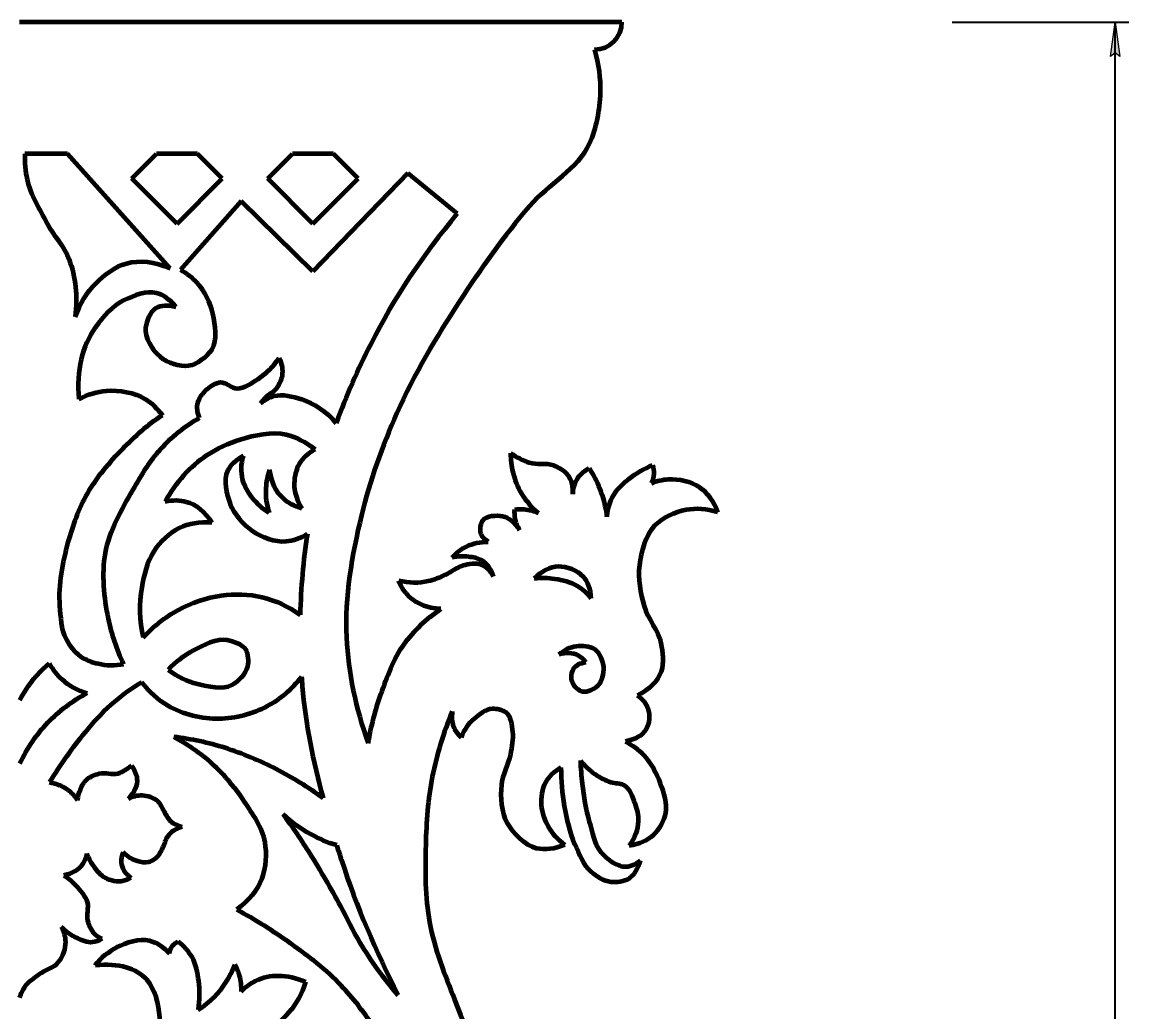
# Model space of a CAD drawing. Header units: millimetres. Extents: x -133 to 552, y -80 to 418.
# Drawn here: x 390.1 to 551.7, y 273.1 to 417.6 of the extents above; entities that cross this region are included whole.
import ezdxf

# ---------------------------------------------------------------- set-up
doc = ezdxf.new("R2010")
doc.units = ezdxf.units.MM
doc.linetypes.add('K5LT32769', pattern=[0])
doc.linetypes.add('K5LT_THIN', pattern=[0])
doc.styles.add('KDIMTEXTSTYLE', font='GOST_AU.SHX', dxfattribs={"width": 0.96, "oblique": 15, "height": 5})
doc.dimstyles.new('KDIMSTYLE (1.00)', dxfattribs={"dimtxt": 5, "dimasz": 1, "dimexe": 2, "dimexo": 0, "dimgap": 1, "dimtad": 1, "dimtxsty": 'KDIMTEXTSTYLE', "dimsah": 1, "dimcen": 0, "dimdle": 1, "dimadec": 0, "dimazin": 0, "dimtfac": 0.667, "dimtmove": 0, "dimatfit": 3, "dimfxl": 1, "dimtvp": 1, "dimtolj": 1, "dimtzin": 0, "dimarcsym": 0})

# ---------------------------------------------------------------- blocks, each defined once
blk = doc.blocks.new('KDIMARROW_01')
blk.add_hatch(color=0).paths.add_polyline_path([(0, 0), (-5, 0.66), (-4.5, 0), (-5, -0.66)])
at = {"color": 0, "linetype": 'K5LT_THIN', "lineweight": 18}
for p, q in [((-4.5, 0), (-5, 0.66)), ((-5, 0.66), (0, 0)), ((0, 0), (-5, -0.66)), ((-5, -0.66), (-4.5, 0)), ((0, 0), (-1, 0))]:
    blk.add_line(p, q, dxfattribs=at)

msp = doc.modelspace()

# ---------------------------------------------------------------- linework, layer by layer
at = {"color": 30, "linetype": 'K5LT32769', "lineweight": 60, "true_color": 0xff8000}
for p, q in [((477.682, 417.619), (389.752, 417.619)), ((396.718, 398.372), (390.505, 398.372)), ((411.746, 381.643), (396.718, 398.372)), ((406.132, 394.767), (409.736, 398.372)), ((415.727, 398.372), (409.736, 398.372)), ((419.331, 394.767), (415.727, 398.372)), ((425.972, 394.767), (429.576, 398.372)), ((435.567, 398.372), (429.576, 398.372)), ((439.171, 394.767), (435.567, 398.372)), ((412.732, 388.168), (406.132, 394.767)), ((412.732, 388.168), (419.331, 394.767)), ((432.572, 388.168), (425.972, 394.767)), ((446.433, 395.577), (432.536, 381.194)), ((432.572, 388.168), (439.171, 394.767)), ((453.648, 389.657), (446.433, 395.577)), ((422.069, 391.468), (413.25, 381.468)), ((432.536, 381.194), (422.069, 391.468))]:
    msp.add_line(p, q, dxfattribs=at)
msp.add_arc((473.682, 417.619), 4, 270, 0, dxfattribs=at)
for points, knots in [([(473.682, 413.619), (474.284, 411.502), (474.558, 409.398), (474.504, 407.307), (474.44, 404.814), (473.901, 402.117), (472.914, 399.885), (471.268, 396.164), (466.904, 393.938), (464.167, 390.741), (460.434, 386.38), (457.081, 381.645), (453.962, 376.825), (450.583, 371.604), (447.319, 366.203), (444.817, 360.523), (442.705, 355.728), (440.865, 350.701), (439.648, 345.613), (438.264, 339.823), (437.159, 333.688), (437.461, 327.788), (437.727, 322.609), (438.787, 317.462), (440.642, 312.347)], [0, 0, 0, 0, 1, 1, 1, 2, 2, 2, 3, 3, 3, 4, 4, 4, 5, 5, 5, 6, 6, 6, 7, 7, 7, 8, 8, 8, 8]), ([(390.505, 398.372), (390.477, 397.1), (390.587, 395.866), (390.837, 394.669), (391.309, 392.408), (392.641, 390.34), (393.741, 388.28), (394.716, 386.455), (396.265, 384.864), (396.977, 382.97), (397.941, 380.404), (398.231, 377.611), (397.848, 374.59)], [0, 0, 0, 0, 1, 1, 1, 2, 2, 2, 3, 3, 3, 4, 4, 4, 4]), ([(453.648, 389.657), (448.65, 383.701), (444.433, 377.354), (440.999, 370.615), (439.116, 366.923), (437.416, 363.053), (435.975, 359.092)], [0, 0, 0, 0, 1, 1, 1, 2, 2, 2, 2]), ([(397.848, 374.59), (398.549, 376.516), (399.556, 378.141), (400.871, 379.467), (402.095, 380.702), (403.727, 381.952), (405.344, 382.392), (407.294, 382.921), (409.429, 382.672), (411.746, 381.643)], [0, 0, 0, 0, 1, 1, 1, 2, 2, 2, 3, 3, 3, 3]), ([(413.25, 381.468), (414.165, 380.944), (414.955, 380.318), (415.619, 379.589), (416.733, 378.367), (417.532, 376.659), (417.901, 375.06), (418.281, 373.415), (418.6, 371.175), (417.797, 369.84), (417.157, 368.776), (415.633, 367.624), (414.409, 367.42), (413.14, 367.209), (411.317, 367.891), (410.295, 368.734), (409.159, 369.673), (408.021, 371.628), (408.187, 373.055), (408.297, 374.006), (408.879, 375.407), (409.673, 375.89), (410.395, 376.329), (411.363, 376.387), (412.577, 376.063)], [0, 0, 0, 0, 1, 1, 1, 2, 2, 2, 3, 3, 3, 4, 4, 4, 5, 5, 5, 6, 6, 6, 7, 7, 7, 8, 8, 8, 8]), ([(412.577, 376.063), (411.698, 377.118), (410.741, 377.787), (409.708, 378.068), (408.286, 378.455), (406.392, 377.721), (405.006, 377.031), (403.353, 376.207), (401.882, 374.596), (400.823, 373.09), (398.836, 370.264), (398.029, 366.761), (398.403, 362.581)], [0, 0, 0, 0, 1, 1, 1, 2, 2, 2, 3, 3, 3, 4, 4, 4, 4]), ([(416, 359.85), (415.675, 360.647), (415.594, 361.385), (415.758, 362.062), (415.925, 362.76), (416.486, 363.469), (417.037, 363.963), (417.591, 364.461), (418.377, 364.969), (419.076, 365.035), (419.869, 365.11), (420.724, 364.143), (421.531, 364.136), (422.552, 364.128), (423.63, 364.923), (424.538, 365.519), (425.739, 366.308), (426.776, 367.333), (427.65, 368.596)], [0, 0, 0, 0, 1, 1, 1, 2, 2, 2, 3, 3, 3, 4, 4, 4, 5, 5, 5, 6, 6, 6, 6]), ([(427.65, 368.596), (428.056, 367.705), (428.194, 366.852), (428.064, 366.038), (427.948, 365.304), (427.567, 364.493), (427.062, 363.929), (426.719, 363.546), (426.178, 363.335), (425.798, 362.973), (425.476, 362.666), (425.182, 362.328), (424.919, 361.958)], [0, 0, 0, 0, 1, 1, 1, 2, 2, 2, 3, 3, 3, 4, 4, 4, 4]), ([(398.403, 362.581), (399.728, 363.274), (401.065, 363.677), (402.414, 363.791), (404.291, 363.949), (406.529, 363.576), (408.118, 362.581), (409.057, 361.992), (409.886, 361.197), (410.607, 360.195)], [0, 0, 0, 0, 1, 1, 1, 2, 2, 2, 3, 3, 3, 3]), ([(424.919, 361.958), (425.552, 362.482), (426.217, 362.843), (426.913, 363.039), (428.139, 363.386), (429.645, 362.948), (430.88, 362.556), (432.785, 361.951), (434.483, 360.796), (435.975, 359.092)], [0, 0, 0, 0, 1, 1, 1, 2, 2, 2, 3, 3, 3, 3]), ([(410.607, 360.195), (408.368, 358.831), (406.561, 357.115), (404.799, 355.321), (402.856, 353.344), (400.964, 351.17), (399.604, 348.773), (398.363, 346.585), (397.471, 344.111), (396.809, 341.676), (395.999, 338.698), (395.35, 335.492), (395.59, 332.429), (395.718, 330.799), (395.763, 328.967), (396.522, 327.554), (397.029, 326.609), (397.764, 325.616), (398.645, 325.003), (399.378, 324.493), (400.322, 324.172), (401.204, 323.966), (402.396, 323.687), (403.64, 323.664), (404.937, 323.897)], [0, 0, 0, 0, 1, 1, 1, 2, 2, 2, 3, 3, 3, 4, 4, 4, 5, 5, 5, 6, 6, 6, 7, 7, 7, 8, 8, 8, 8]), ([(404.937, 323.897), (403.936, 326.049), (403.198, 328.249), (402.725, 330.5), (402.071, 333.609), (401.726, 337.036), (402.275, 340.11), (402.852, 343.341), (404.648, 346.467), (406.32, 349.375), (407.577, 351.563), (408.91, 353.82), (410.641, 355.632), (412.194, 357.258), (413.98, 358.663), (416, 359.85)], [0, 0, 0, 0, 1, 1, 1, 2, 2, 2, 3, 3, 3, 4, 4, 4, 5, 5, 5, 5]), ([(432.883, 355.243), (431.542, 356.302), (430.136, 357.005), (428.666, 357.352), (426.563, 357.849), (424.082, 357.295), (421.959, 356.661), (420.25, 356.15), (418.527, 355.331), (417.05, 354.344), (414.592, 352.703), (412.576, 350.467), (411, 347.638)], [0, 0, 0, 0, 1, 1, 1, 2, 2, 2, 3, 3, 3, 4, 4, 4, 4]), ([(422.409, 354.31), (421.295, 353.703), (420.523, 352.965), (420.092, 352.097), (419.445, 350.791), (419.913, 348.72), (420.473, 347.292), (421.063, 345.785), (422.344, 344.26), (423.688, 343.351), (425.062, 342.421), (427.02, 341.674), (428.666, 341.83), (429.7, 341.928), (430.729, 342.289), (431.753, 342.911)], [0, 0, 0, 0, 1, 1, 1, 2, 2, 2, 3, 3, 3, 4, 4, 4, 5, 5, 5, 5]), ([(426.177, 345.978), (425.178, 346.585), (424.348, 347.322), (423.688, 348.191), (423.087, 348.981), (422.535, 349.937), (422.305, 350.887), (422.045, 351.962), (422.079, 353.103), (422.409, 354.31)], [0, 0, 0, 0, 1, 1, 1, 2, 2, 2, 3, 3, 3, 3]), ([(432.883, 355.243), (431.869, 354.706), (431.109, 354.014), (430.602, 353.169), (430.113, 352.355), (429.859, 351.252), (429.841, 350.3), (429.818, 349.072), (430.187, 347.85), (430.947, 346.635)], [0, 0, 0, 0, 1, 1, 1, 2, 2, 2, 3, 3, 3, 3]), ([(465.486, 345.94), (464.483, 346.772), (463.668, 347.718), (463.042, 348.777), (462.475, 349.737), (462.063, 350.844), (461.803, 351.936), (461.59, 352.832), (461.48, 353.754), (461.473, 354.702)], [0, 0, 0, 0, 1, 1, 1, 2, 2, 2, 3, 3, 3, 3]), ([(461.473, 354.702), (462.319, 354.08), (463.214, 353.619), (464.157, 353.319), (465.26, 352.968), (466.61, 353.365), (467.666, 352.927), (468.427, 352.611), (469.3, 352.139), (469.772, 351.502), (470.311, 350.776), (470.552, 349.84), (470.495, 348.694)], [0, 0, 0, 0, 1, 1, 1, 2, 2, 2, 3, 3, 3, 4, 4, 4, 4]), ([(426.246, 352.27), (425.929, 351.376), (425.745, 350.477), (425.693, 349.574), (425.624, 348.383), (425.785, 347.185), (426.177, 345.978)], [0, 0, 0, 0, 1, 1, 1, 2, 2, 2, 2]), ([(430.947, 346.635), (429.866, 346.932), (428.967, 347.405), (428.251, 348.053), (427.153, 349.046), (426.485, 350.452), (426.246, 352.27)], [0, 0, 0, 0, 1, 1, 1, 2, 2, 2, 2]), ([(470.495, 348.694), (470.555, 349.651), (470.826, 350.467), (471.307, 351.141), (471.696, 351.686), (472.224, 352.139), (472.89, 352.5)], [0, 0, 0, 0, 1, 1, 1, 2, 2, 2, 2]), ([(472.89, 352.5), (473.503, 351.559), (474.013, 350.578), (474.421, 349.558), (474.947, 348.241), (475.303, 346.859), (475.487, 345.412)], [0, 0, 0, 0, 1, 1, 1, 2, 2, 2, 2]), ([(475.487, 345.412), (475.627, 346.791), (476.049, 347.991), (476.752, 349.014), (477.255, 349.745), (477.988, 350.37), (478.693, 350.934), (479.719, 351.755), (480.869, 352.416), (482.141, 352.916)], [0, 0, 0, 0, 1, 1, 1, 2, 2, 2, 3, 3, 3, 3]), ([(482.141, 352.916), (482.276, 352.507), (482.337, 352.1), (482.326, 351.698), (482.314, 351.232), (482.203, 350.771), (481.996, 350.314)], [0, 0, 0, 0, 1, 1, 1, 2, 2, 2, 2]), ([(481.996, 350.314), (482.809, 350.646), (483.621, 350.839), (484.432, 350.892), (485.958, 350.993), (487.777, 350.555), (488.995, 349.716), (490.159, 348.913), (491.047, 347.702), (491.658, 346.082)], [0, 0, 0, 0, 1, 1, 1, 2, 2, 2, 3, 3, 3, 3]), ([(411, 347.638), (412.116, 347.874), (413.141, 347.863), (414.077, 347.603), (415.542, 347.197), (416.786, 346.183), (417.811, 344.561)], [0, 0, 0, 0, 1, 1, 1, 2, 2, 2, 2]), ([(462.733, 343.462), (462.43, 344.004), (462.223, 344.566), (462.114, 345.148), (462.033, 345.573), (462.005, 346.009), (462.027, 346.456)], [0, 0, 0, 0, 1, 1, 1, 2, 2, 2, 2]), ([(462.027, 346.456), (462.492, 346.527), (462.951, 346.544), (463.404, 346.507), (464.113, 346.45), (464.807, 346.261), (465.486, 345.94)], [0, 0, 0, 0, 1, 1, 1, 2, 2, 2, 2]), ([(491.658, 346.082), (490.053, 346.565), (488.523, 346.674), (487.067, 346.409), (485.415, 346.108), (483.523, 345.232), (482.4, 344.06), (481.081, 342.684), (480.47, 340.295), (480.23, 338.323), (479.994, 336.389), (480.382, 334.255), (480.913, 332.347), (481.439, 330.461), (483.037, 328.846), (483.381, 326.937), (483.618, 325.619), (483.838, 324.025), (483.411, 322.834), (482.896, 321.399), (481.746, 320.22), (479.962, 319.296)], [0, 0, 0, 0, 1, 1, 1, 2, 2, 2, 3, 3, 3, 4, 4, 4, 5, 5, 5, 6, 6, 6, 7, 7, 7, 7]), ([(417.811, 344.561), (416.024, 344.684), (414.434, 344.408), (413.04, 343.731), (411.596, 343.031), (410.241, 341.689), (409.341, 340.344), (408.347, 338.856), (407.89, 336.882), (407.578, 335.089), (407.165, 332.718), (407.234, 330.275), (407.785, 327.76)], [0, 0, 0, 0, 1, 1, 1, 2, 2, 2, 3, 3, 3, 4, 4, 4, 4]), ([(458.137, 341.749), (457.595, 342.099), (457.246, 342.504), (457.09, 342.963), (456.897, 343.533), (457.074, 344.484), (457.4, 344.925), (457.874, 345.567), (459.386, 345.681), (460.238, 345.492), (461.185, 345.282), (462.017, 344.606), (462.733, 343.462)], [0, 0, 0, 0, 1, 1, 1, 2, 2, 2, 3, 3, 3, 4, 4, 4, 4]), ([(452.906, 339.444), (453.524, 340.151), (454.218, 340.696), (454.988, 341.078), (455.925, 341.543), (456.974, 341.766), (458.137, 341.749)], [0, 0, 0, 0, 1, 1, 1, 2, 2, 2, 2]), ([(458.916, 336.7), (458.586, 337.772), (458.046, 338.543), (457.294, 339.014), (456.738, 339.361), (455.963, 339.483), (455.281, 339.564), (454.504, 339.657), (453.712, 339.617), (452.906, 339.444)], [0, 0, 0, 0, 1, 1, 1, 2, 2, 2, 3, 3, 3, 3]), ([(458.916, 336.7), (458.439, 337.558), (457.853, 338.126), (457.158, 338.404), (456.393, 338.71), (455.316, 338.495), (454.468, 338.271), (453.55, 338.029), (452.772, 337.308), (451.885, 336.913), (451.081, 336.555), (450.255, 336.167), (449.408, 335.981), (448.031, 335.678), (446.596, 335.705), (445.105, 336.061)], [0, 0, 0, 0, 1, 1, 1, 2, 2, 2, 3, 3, 3, 4, 4, 4, 5, 5, 5, 5]), ([(473.207, 333.455), (473.127, 334.831), (472.735, 335.905), (472.03, 336.675), (471.227, 337.553), (469.596, 338.17), (468.407, 338.131), (467.2, 338.092), (466.013, 337.514), (464.845, 336.397)], [0, 0, 0, 0, 1, 1, 1, 2, 2, 2, 3, 3, 3, 3]), ([(464.845, 336.397), (465.88, 336.526), (466.891, 336.516), (467.88, 336.366), (469.004, 336.195), (470.204, 335.898), (471.163, 335.313), (471.931, 334.844), (472.612, 334.225), (473.207, 333.455)], [0, 0, 0, 0, 1, 1, 1, 2, 2, 2, 3, 3, 3, 3]), ([(451.245, 331.962), (450.238, 331.974), (449.31, 332.168), (448.46, 332.545), (447.693, 332.886), (446.921, 333.4), (446.351, 334.015), (445.82, 334.589), (445.405, 335.27), (445.105, 336.061)], [0, 0, 0, 0, 1, 1, 1, 2, 2, 2, 3, 3, 3, 3]), ([(407.785, 327.76), (409.294, 329.416), (410.977, 330.752), (412.833, 331.77), (414.765, 332.83), (417.012, 333.626), (419.194, 333.914), (421.127, 334.169), (423.248, 334.125), (425.14, 333.672), (427.092, 333.204), (428.947, 332.339), (430.706, 331.076)], [0, 0, 0, 0, 1, 1, 1, 2, 2, 2, 3, 3, 3, 4, 4, 4, 4]), ([(440.642, 312.347), (441.06, 314.805), (441.679, 317.19), (442.498, 319.504), (443.388, 322.019), (444.334, 324.661), (445.877, 326.794), (447.308, 328.772), (449.097, 330.495), (451.245, 331.962)], [0, 0, 0, 0, 1, 1, 1, 2, 2, 2, 3, 3, 3, 3]), ([(411.415, 323.059), (412.532, 324.218), (413.765, 325.152), (415.114, 325.859), (416.618, 326.647), (418.477, 327.68), (420.058, 327.38), (420.979, 327.205), (422.278, 326.78), (422.754, 326.032), (423.15, 325.409), (423.231, 324.29), (423.065, 323.543), (422.829, 322.477), (421.668, 321.354), (420.715, 320.846), (419.378, 320.135), (417.29, 320.622), (415.702, 321.019), (414.199, 321.395), (412.77, 322.075), (411.415, 323.059)], [0, 0, 0, 0, 1, 1, 1, 2, 2, 2, 3, 3, 3, 4, 4, 4, 5, 5, 5, 6, 6, 6, 7, 7, 7, 7]), ([(468.469, 325.279), (469.272, 325.976), (470.118, 326.389), (471.008, 326.518), (471.856, 326.642), (473.018, 326.57), (473.671, 326.116), (474.389, 325.616), (474.904, 324.369), (474.972, 323.452), (475.038, 322.561), (474.755, 321.297), (474.136, 320.696), (473.63, 320.206), (472.586, 319.703), (471.937, 319.86), (471.38, 319.994), (470.668, 320.663), (470.45, 321.223), (470.225, 321.802), (470.311, 322.804), (470.667, 323.298), (471.003, 323.763), (471.592, 324.052), (472.432, 324.165)], [0, 0, 0, 0, 1, 1, 1, 2, 2, 2, 3, 3, 3, 4, 4, 4, 5, 5, 5, 6, 6, 6, 7, 7, 7, 8, 8, 8, 8]), ([(472.432, 324.165), (472.093, 324.603), (471.711, 324.933), (471.287, 325.156), (470.496, 325.57), (469.556, 325.611), (468.469, 325.279)], [0, 0, 0, 0, 1, 1, 1, 2, 2, 2, 2]), ([(394.061, 323.992), (393.237, 323.305), (392.488, 322.556), (391.814, 321.745), (391.023, 320.793), (390.336, 319.756), (389.752, 318.634)], [0, 0, 0, 0, 1, 1, 1, 2, 2, 2, 2]), ([(394.061, 323.992), (394.59, 323.084), (395.224, 322.3), (395.963, 321.641), (396.975, 320.738), (398.185, 320.07), (399.592, 319.636)], [0, 0, 0, 0, 1, 1, 1, 2, 2, 2, 2]), ([(430.908, 322.04), (429.458, 320.186), (427.789, 318.751), (425.9, 317.735), (423.826, 316.619), (421.223, 315.928), (418.882, 315.903), (416.395, 315.876), (413.561, 316.525), (411.415, 317.804), (409.983, 318.658), (408.704, 319.798), (407.578, 321.226)], [0, 0, 0, 0, 1, 1, 1, 2, 2, 2, 3, 3, 3, 4, 4, 4, 4]), ([(430.908, 322.04), (430.94, 321.587), (430.974, 321.134), (431.012, 320.682), (431.47, 315.205), (432.598, 309.71), (434.043, 304.31)], [0, 0, 0, 0, 1, 1, 1, 2, 2, 2, 2]), ([(407.578, 321.226), (405.948, 320.268), (404.438, 319.173), (403.049, 317.942), (401.689, 316.737), (400.49, 315.327), (399.316, 313.932), (397.399, 311.655), (395.67, 309.223), (394.13, 306.638)], [0, 0, 0, 0, 1, 1, 1, 2, 2, 2, 3, 3, 3, 3]), ([(399.592, 319.636), (397.386, 318.466), (395.462, 317.026), (393.819, 315.315), (392.185, 313.613), (390.829, 311.642), (389.752, 309.404)], [0, 0, 0, 0, 1, 1, 1, 2, 2, 2, 2]), ([(479.962, 319.296), (480.717, 318.759), (481.222, 318.145), (481.478, 317.453), (481.811, 316.553), (481.679, 315.152), (481.211, 314.361), (480.686, 313.475), (479.685, 312.891), (478.208, 312.607)], [0, 0, 0, 0, 1, 1, 1, 2, 2, 2, 3, 3, 3, 3]), ([(452.908, 316.966), (451.611, 313.86), (450.64, 310.69), (449.993, 307.454), (449.34, 304.189), (449.119, 300.798), (449.028, 297.462), (448.926, 293.719), (448.935, 289.876), (449.593, 286.212), (450.287, 282.349), (451.834, 278.601), (453.24, 274.91), (455.515, 268.94), (458.372, 263.129), (461.562, 257.598), (464.785, 252.011), (469.116, 247.072), (472.504, 241.57), (476.245, 235.497), (479.738, 229.215), (482.779, 222.768), (486.286, 215.335), (489.608, 207.663), (491.769, 199.754), (493.509, 193.384), (494.935, 186.761), (495.365, 180.182), (495.745, 174.358), (495.281, 168.413), (494.697, 162.582), (494.17, 157.313), (493.519, 151.983), (492.231, 146.862), (490.842, 141.34), (488.868, 135.864), (486.436, 130.711), (484.433, 126.465), (481.992, 122.368), (479.409, 118.443), (475.356, 112.285), (470.573, 106.505), (465.477, 101.183), (460.661, 96.154), (455.353, 91.496), (449.819, 87.251), (446.347, 84.587), (441.956, 82.867), (439.031, 79.73), (436.207, 76.701), (433.802, 72.763), (432.435, 68.88), (430.691, 63.929), (430.618, 57.986), (431.263, 52.729), (431.91, 47.464), (433.418, 41.696), (436.318, 37.318), (438.642, 33.811), (442.063, 30.546), (445.627, 28.256), (449.484, 25.777), (454.282, 24.21), (458.819, 23.386), (463.712, 22.497), (469.154, 22.384), (473.984, 23.509), (477.758, 24.388), (481.882, 25.758), (484.895, 28.133), (487.349, 30.066), (489.389, 32.552), (491.017, 35.591)], [0, 0, 0, 0, 1, 1, 1, 2, 2, 2, 3, 3, 3, 4, 4, 4, 5, 5, 5, 6, 6, 6, 7, 7, 7, 8, 8, 8, 9, 9, 9, 10, 10, 10, 11, 11, 11, 12, 12, 12, 13, 13, 13, 14, 14, 14, 15, 15, 15, 16, 16, 16, 17, 17, 17, 18, 18, 18, 19, 19, 19, 20, 20, 20, 21, 21, 21, 22, 22, 22, 23, 23, 23, 24, 24, 24, 24]), ([(452.908, 316.966), (452.79, 316.191), (452.85, 315.477), (453.087, 314.826), (453.304, 314.229), (453.671, 313.684), (454.187, 313.191)], [0, 0, 0, 0, 1, 1, 1, 2, 2, 2, 2]), ([(469.348, 297.524), (467.83, 296.883), (466.453, 296.705), (465.216, 296.989), (463.527, 297.376), (461.78, 299.169), (460.935, 300.735), (460.105, 302.272), (459.971, 304.451), (460.132, 306.264), (460.268, 307.781), (461.169, 309.225), (461.44, 310.753), (461.629, 311.818), (461.901, 312.942), (461.767, 313.994), (461.645, 314.959), (461.488, 316.28), (460.786, 316.818), (460.296, 317.194), (459.415, 317.381), (458.765, 317.353), (457.822, 317.312), (456.831, 316.57), (456.089, 315.926), (455.274, 315.218), (454.64, 314.306), (454.187, 313.191)], [0, 0, 0, 0, 1, 1, 1, 2, 2, 2, 3, 3, 3, 4, 4, 4, 5, 5, 5, 6, 6, 6, 7, 7, 7, 8, 8, 8, 9, 9, 9, 9]), ([(434.043, 304.31), (431.862, 305.917), (429.582, 307.332), (427.204, 308.555), (424.815, 309.784), (422.301, 310.866), (419.737, 311.661), (417.315, 312.413), (414.826, 312.951), (412.27, 313.274)], [0, 0, 0, 0, 1, 1, 1, 2, 2, 2, 3, 3, 3, 3]), ([(412.27, 313.274), (414.139, 312.275), (415.852, 311.1), (417.407, 309.75), (419.342, 308.07), (421.071, 306.035), (422.485, 303.896), (423.709, 302.045), (425.179, 300.045), (425.531, 297.922), (425.812, 296.233), (425.718, 294.193), (425.113, 292.605), (424.453, 290.872), (423.238, 289.359), (421.469, 288.065)], [0, 0, 0, 0, 1, 1, 1, 2, 2, 2, 3, 3, 3, 4, 4, 4, 5, 5, 5, 5]), ([(478.208, 312.607), (479.223, 312.062), (480.105, 311.398), (480.854, 310.615), (481.935, 309.485), (482.732, 307.961), (483.262, 306.483), (483.751, 305.121), (484.308, 303.503), (484.035, 302.143), (483.812, 301.035), (483.133, 299.774), (482.311, 298.992), (481.415, 298.139), (480.226, 297.604), (478.743, 297.386)], [0, 0, 0, 0, 1, 1, 1, 2, 2, 2, 3, 3, 3, 4, 4, 4, 5, 5, 5, 5]), ([(398.199, 304.049), (398.292, 304.584), (398.401, 305.119), (398.614, 305.604), (398.847, 306.133), (399.16, 306.697), (399.581, 307.071), (400.064, 307.501), (400.781, 307.743), (401.42, 307.907), (402.268, 308.124), (403.273, 307.7), (404.101, 307.948), (404.809, 308.16), (405.469, 308.543), (406.081, 309.096)], [0, 0, 0, 0, 1, 1, 1, 2, 2, 2, 3, 3, 3, 4, 4, 4, 5, 5, 5, 5]), ([(406.081, 309.096), (406.561, 308.452), (406.827, 307.809), (406.88, 307.168), (406.96, 306.189), (406.544, 305.213), (405.631, 304.239)], [0, 0, 0, 0, 1, 1, 1, 2, 2, 2, 2]), ([(468.783, 308.791), (467.761, 308.213), (467.008, 307.49), (466.524, 306.621), (466.001, 305.681), (465.823, 304.382), (465.9, 303.291), (465.974, 302.243), (466.387, 301.122), (466.91, 300.199), (467.493, 299.173), (468.305, 298.281), (469.348, 297.524)], [0, 0, 0, 0, 1, 1, 1, 2, 2, 2, 3, 3, 3, 4, 4, 4, 4]), ([(468.783, 308.791), (468.773, 306.888), (468.932, 305.015), (469.259, 303.172), (469.596, 301.277), (470.031, 299.337), (470.805, 297.583), (471.416, 296.197), (472.011, 294.588), (473.124, 293.629), (473.928, 292.937), (475.029, 292.226), (476.067, 292.113), (476.911, 292.022), (478.017, 292.176), (478.713, 292.619), (479.514, 293.128), (480.069, 294), (480.378, 295.235)], [0, 0, 0, 0, 1, 1, 1, 2, 2, 2, 3, 3, 3, 4, 4, 4, 5, 5, 5, 6, 6, 6, 6]), ([(471.608, 309.843), (472.234, 309.044), (472.948, 308.37), (473.749, 307.821), (474.454, 307.338), (475.252, 306.927), (476.068, 306.662), (476.66, 306.469), (477.403, 306.555), (477.911, 306.275), (478.768, 305.803), (479.22, 304.548), (479.576, 303.57), (479.874, 302.751), (480.084, 301.809), (480.051, 300.954), (480.005, 299.731), (479.569, 298.542), (478.743, 297.386)], [0, 0, 0, 0, 1, 1, 1, 2, 2, 2, 3, 3, 3, 4, 4, 4, 5, 5, 5, 6, 6, 6, 6]), ([(471.608, 309.843), (471.651, 308.693), (471.74, 307.55), (471.875, 306.413), (472.097, 304.553), (472.4, 302.679), (472.916, 300.883), (473.338, 299.415), (473.587, 297.736), (474.521, 296.573), (475.021, 295.949), (475.658, 295.328), (476.364, 294.937), (476.863, 294.662), (477.455, 294.378), (477.999, 294.343), (478.794, 294.292), (479.587, 294.589), (480.378, 295.235)], [0, 0, 0, 0, 1, 1, 1, 2, 2, 2, 3, 3, 3, 4, 4, 4, 5, 5, 5, 6, 6, 6, 6]), ([(394.13, 306.638), (394.946, 306.506), (395.68, 306.242), (396.333, 305.846), (397.055, 305.408), (397.677, 304.809), (398.199, 304.049)], [0, 0, 0, 0, 1, 1, 1, 2, 2, 2, 2]), ([(405.631, 304.239), (406.315, 304.599), (406.988, 304.767), (407.648, 304.743), (408.416, 304.715), (409.349, 304.405), (409.905, 303.879), (410.269, 303.533), (410.457, 302.978), (410.745, 302.534), (411.087, 302.007), (411.344, 301.373), (411.801, 300.974), (412.257, 300.576), (412.822, 300.296), (413.484, 300.14)], [0, 0, 0, 0, 1, 1, 1, 2, 2, 2, 3, 3, 3, 4, 4, 4, 5, 5, 5, 5]), ([(436.043, 297.443), (434.697, 297.854), (433.424, 298.392), (432.222, 299.057), (430.785, 299.852), (429.451, 300.827), (428.22, 301.984)], [0, 0, 0, 0, 1, 1, 1, 2, 2, 2, 2]), ([(428.22, 301.984), (429.572, 300.109), (430.867, 298.198), (432.102, 296.249), (433.693, 293.742), (435.145, 291.143), (436.583, 288.543), (437.544, 286.805), (438.367, 284.984), (439.39, 283.286), (441.027, 280.572), (442.887, 277.996), (444.971, 275.561)], [0, 0, 0, 0, 1, 1, 1, 2, 2, 2, 3, 3, 3, 4, 4, 4, 4]), ([(413.484, 300.14), (412.656, 299.91), (412.003, 299.521), (411.525, 298.973), (411.112, 298.499), (410.982, 297.776), (410.678, 297.195), (410.437, 296.734), (410.259, 296.202), (409.914, 295.833), (409.563, 295.458), (409.065, 295.096), (408.58, 294.972), (408.077, 294.843), (407.453, 294.963), (406.941, 295.111), (406.178, 295.331), (405.493, 295.775), (404.885, 296.445)], [0, 0, 0, 0, 1, 1, 1, 2, 2, 2, 3, 3, 3, 4, 4, 4, 5, 5, 5, 6, 6, 6, 6]), ([(436.043, 297.443), (436.272, 296.709), (436.503, 295.978), (436.738, 295.25), (438.905, 288.509), (441.832, 281.978), (444.971, 275.561)], [0, 0, 0, 0, 1, 1, 1, 2, 2, 2, 2]), ([(399.55, 296.236), (399.441, 295.637), (399.237, 295.118), (398.938, 294.68), (398.372, 293.849), (397.464, 293.307), (396.215, 293.055)], [0, 0, 0, 0, 1, 1, 1, 2, 2, 2, 2]), ([(405.996, 292.707), (405.515, 292.418), (405.029, 292.242), (404.537, 292.179), (403.695, 292.073), (402.676, 292.387), (401.967, 292.86), (401.461, 293.198), (401.052, 293.747), (400.675, 294.249), (400.222, 294.854), (399.847, 295.517), (399.55, 296.236)], [0, 0, 0, 0, 1, 1, 1, 2, 2, 2, 3, 3, 3, 4, 4, 4, 4]), ([(404.885, 296.445), (404.645, 295.919), (404.543, 295.419), (404.579, 294.944), (404.64, 294.123), (405.113, 293.377), (405.996, 292.707)], [0, 0, 0, 0, 1, 1, 1, 2, 2, 2, 2]), ([(396.215, 293.055), (396.849, 292.636), (397.419, 292.159), (397.924, 291.624), (398.607, 290.901), (399.344, 290.058), (399.619, 289.137), (399.866, 288.312), (399.422, 287.283), (399.661, 286.442), (399.851, 285.771), (400.164, 285.025), (400.661, 284.538), (400.962, 284.243), (401.324, 284.003), (401.745, 283.816)], [0, 0, 0, 0, 1, 1, 1, 2, 2, 2, 3, 3, 3, 4, 4, 4, 5, 5, 5, 5]), ([(421.469, 288.065), (424.2, 286.588), (426.811, 284.946), (429.303, 283.139), (431.893, 281.262), (434.501, 279.296), (436.687, 276.975), (438.381, 275.175), (439.91, 273.216), (441.274, 271.096)], [0, 0, 0, 0, 1, 1, 1, 2, 2, 2, 3, 3, 3, 3]), ([(395.832, 285.528), (396.216, 284.799), (396.416, 284.077), (396.432, 283.36), (396.455, 282.349), (396.01, 281.149), (395.399, 280.359), (394.752, 279.524), (393.459, 279.227), (392.564, 278.559), (391.855, 278.029), (391.03, 277.551), (390.531, 276.842), (390.186, 276.351), (389.926, 275.796), (389.752, 275.175)], [0, 0, 0, 0, 1, 1, 1, 2, 2, 2, 3, 3, 3, 4, 4, 4, 5, 5, 5, 5]), ([(401.745, 283.816), (401.297, 283.519), (400.844, 283.339), (400.383, 283.277), (399.633, 283.176), (398.794, 283.582), (398.083, 283.91), (397.257, 284.292), (396.507, 284.831), (395.832, 285.528)], [0, 0, 0, 0, 1, 1, 1, 2, 2, 2, 3, 3, 3, 3]), ([(400.755, 279.911), (401.688, 281.073), (402.753, 281.957), (403.953, 282.562), (405.355, 283.269), (407.256, 283.921), (408.706, 283.541), (409.745, 283.269), (410.715, 282.636), (411.616, 281.64)], [0, 0, 0, 0, 1, 1, 1, 2, 2, 2, 3, 3, 3, 3]), ([(411.616, 281.64), (411.672, 282.099), (411.826, 282.483), (412.077, 282.792), (412.281, 283.043), (412.55, 283.245), (412.884, 283.397)], [0, 0, 0, 0, 1, 1, 1, 2, 2, 2, 2]), ([(412.884, 283.397), (413.724, 282.745), (414.387, 281.996), (414.871, 281.15), (415.461, 280.122), (415.683, 278.828), (415.851, 277.635), (416.046, 276.252), (416.026, 274.84), (415.793, 273.401)], [0, 0, 0, 0, 1, 1, 1, 2, 2, 2, 3, 3, 3, 3]), ([(402.167, 251.65), (401.372, 252.444), (400.825, 253.299), (400.525, 254.214), (400.058, 255.641), (400.272, 257.607), (400.928, 258.939), (401.509, 260.118), (402.889, 260.935), (403.896, 261.906), (405.494, 263.449), (407.774, 264.554), (408.822, 266.4), (409.784, 268.095), (410.322, 270.405), (410.205, 272.364), (410.095, 274.194), (409.489, 276.516), (408.361, 277.78), (406.804, 279.523), (404.269, 280.234), (400.755, 279.911)], [0, 0, 0, 0, 1, 1, 1, 2, 2, 2, 3, 3, 3, 4, 4, 4, 5, 5, 5, 6, 6, 6, 7, 7, 7, 7]), ([(415.793, 273.401), (416.654, 273.95), (417.432, 274.575), (418.127, 275.273), (419.439, 276.592), (420.457, 278.177), (421.18, 280.027)], [0, 0, 0, 0, 1, 1, 1, 2, 2, 2, 2]), ([(421.18, 280.027), (421.454, 279.504), (421.666, 278.967), (421.814, 278.413), (422.013, 277.673), (422.099, 276.905), (422.073, 276.109)], [0, 0, 0, 0, 1, 1, 1, 2, 2, 2, 2]), ([(422.073, 276.109), (422.739, 276.77), (423.45, 277.288), (424.205, 277.664), (426.292, 278.703), (428.722, 278.655), (431.494, 277.52)], [0, 0, 0, 0, 1, 1, 1, 2, 2, 2, 2]), ([(431.494, 277.52), (431.14, 276.338), (430.64, 275.252), (429.996, 274.265), (429.237, 273.102), (428.277, 272.075), (427.115, 271.182)], [0, 0, 0, 0, 1, 1, 1, 2, 2, 2, 2])]:
    msp.add_open_spline(points, degree=3, knots=knots, dxfattribs=at)
msp.add_open_spline([(431.753, 342.911), (431.147, 339.027), (430.803, 335.049), (430.706, 331.076)], degree=3, dxfattribs=at)

# ---------------------------------------------------------------- dimensions: what is measured, and where the dimension line sits
at = {"color": 7}
msp.add_linear_dim(base=(549.688, 417.619), p1=(525.87, -32.628), p2=(525.87, 417.619), angle=90, location=(549.688, 192.496), dimstyle='KDIMSTYLE (1.00)', override={"dimexo": 0, "dimpost": '\\H5.0;\\W0.965;\\Q15;<>', "dimblk1": 'KDIMARROW_01', "dimblk2": 'KDIMARROW_01', "dimse1": 0, "dimse2": 0, "dimclrt": 7, "dimtolj": 1}, dxfattribs=at).render()

doc.saveas('drawing.dxf')
